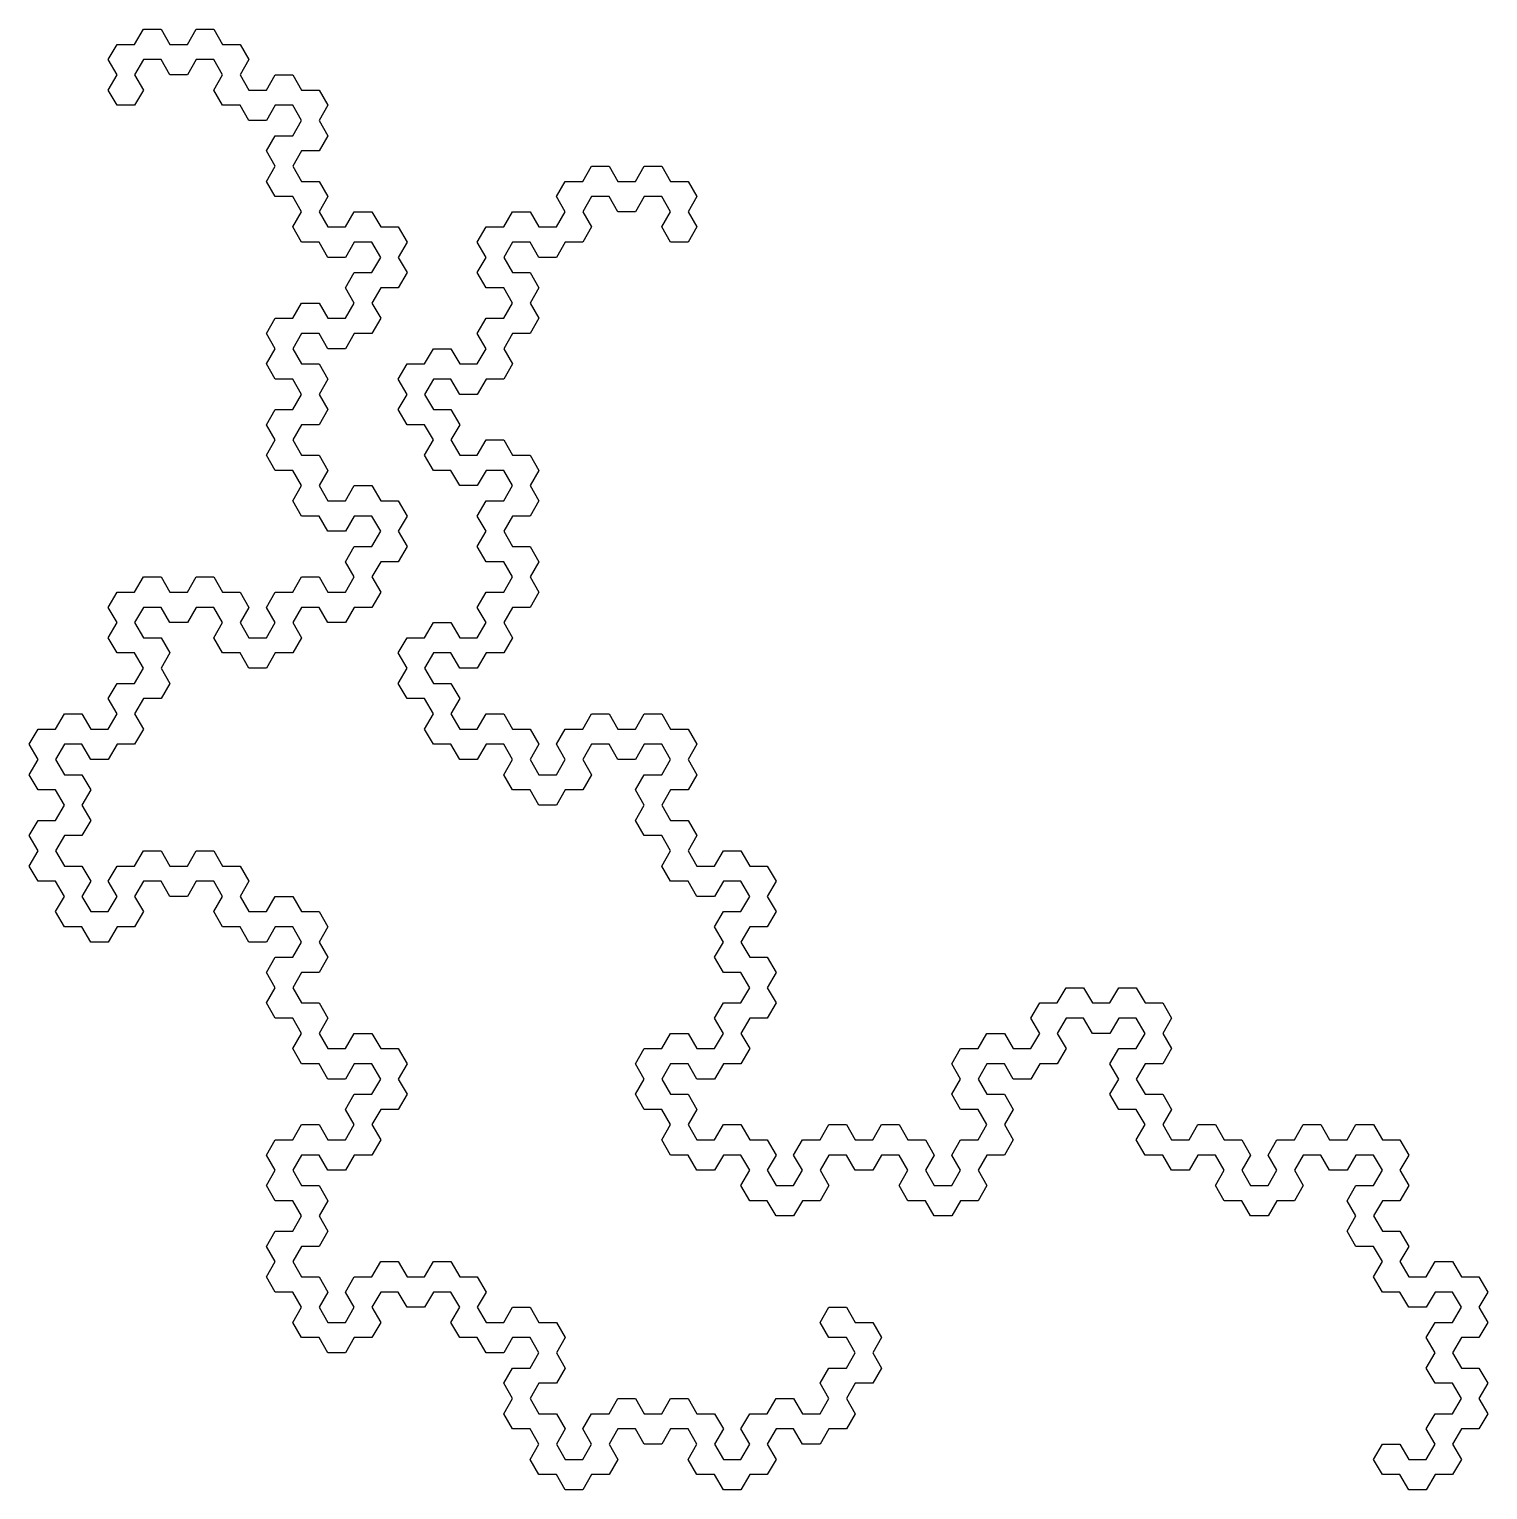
# Model space of a CAD drawing. Header units: millimetres. Extents: x 10 to 295, y 10 to 295.
import ezdxf

# ---------------------------------------------------------------- set-up
doc = ezdxf.new("R2010")
doc.units = ezdxf.units.MM
doc.layers.get('0').update_dxf_attribs({"linetype": 'CONTINUOUS'})

msp = doc.modelspace()

# ---------------------------------------------------------------- linework, layer by layer
for points in [[(17.088342, 155.366667), (15.375536, 152.4), (17.088342, 149.433333), (20.513954, 149.433333), (22.226759, 146.466667), (20.513954, 143.5), (22.226759, 140.533333), (20.513954, 137.566667), (17.088342, 137.566667), (15.375536, 134.6), (17.088342, 131.633333), (20.513954, 131.633333), (22.226759, 128.666667), (20.513954, 125.7), (22.226759, 122.733333), (25.652371, 122.733333), (27.365177, 125.7), (25.652371, 128.666667), (27.365177, 131.633333), (30.790788, 131.633333), (32.503594, 134.6), (35.929206, 134.6), (37.642011, 131.633333), (41.067623, 131.633333), (42.780429, 134.6), (46.20604, 134.6), (47.918846, 131.633333), (51.344458, 131.633333), (53.057264, 128.666667), (51.344458, 125.7), (53.057264, 122.733333), (56.482875, 122.733333), (58.195681, 125.7), (61.621293, 125.7), (63.334098, 122.733333), (66.75971, 122.733333), (68.472516, 119.766667), (66.75971, 116.8), (68.472516, 113.833333), (66.75971, 110.866667), (63.334098, 110.866667), (61.621293, 107.9), (63.334098, 104.933333), (66.75971, 104.933333), (68.472516, 101.966667), (66.75971, 99), (68.472516, 96.033333), (71.898127, 96.033333), (73.610933, 99), (77.036545, 99), (78.749351, 96.033333), (82.174962, 96.033333), (83.887768, 93.066667), (82.174962, 90.1), (83.887768, 87.133333), (82.174962, 84.166667), (78.749351, 84.166667), (77.036545, 81.2), (78.749351, 78.233333), (77.036545, 75.266667), (73.610933, 75.266667), (71.898127, 72.3), (68.472516, 72.3), (66.75971, 75.266667), (63.334098, 75.266667), (61.621293, 72.3), (63.334098, 69.333333), (66.75971, 69.333333), (68.472516, 66.366667), (66.75971, 63.4), (68.472516, 60.433333), (66.75971, 57.466667), (63.334098, 57.466667), (61.621293, 54.5), (63.334098, 51.533333), (66.75971, 51.533333), (68.472516, 48.566667), (66.75971, 45.6), (68.472516, 42.633333), (71.898127, 42.633333), (73.610933, 45.6), (71.898127, 48.566667), (73.610933, 51.533333), (77.036545, 51.533333), (78.749351, 54.5), (82.174962, 54.5), (83.887768, 51.533333), (87.31338, 51.533333), (89.026185, 54.5), (92.451797, 54.5), (94.164603, 51.533333), (97.590214, 51.533333), (99.30302, 48.566667), (97.590214, 45.6), (99.30302, 42.633333), (102.728632, 42.633333), (104.441438, 45.6), (107.867049, 45.6), (109.579855, 42.633333), (113.005467, 42.633333), (114.718272, 39.666667), (113.005467, 36.7), (114.718272, 33.733333), (113.005467, 30.766667), (109.579855, 30.766667), (107.867049, 27.8), (109.579855, 24.833333), (113.005467, 24.833333), (114.718272, 21.866667), (113.005467, 18.9), (114.718272, 15.933333), (118.143884, 15.933333), (119.85669, 18.9), (118.143884, 21.866667), (119.85669, 24.833333), (123.282301, 24.833333), (124.995107, 27.8), (128.420719, 27.8), (130.133525, 24.833333), (133.559136, 24.833333), (135.271942, 27.8), (138.697554, 27.8), (140.410359, 24.833333), (143.835971, 24.833333), (145.548777, 21.866667), (143.835971, 18.9), (145.548777, 15.933333), (148.974388, 15.933333), (150.687194, 18.9), (148.974388, 21.866667), (150.687194, 24.833333), (154.112806, 24.833333), (155.825612, 27.8), (159.251223, 27.8), (160.964029, 24.833333), (164.389641, 24.833333), (166.102446, 27.8), (164.389641, 30.766667), (166.102446, 33.733333), (169.528058, 33.733333), (171.240864, 36.7), (169.528058, 39.666667), (166.102446, 39.666667), (164.389641, 42.633333), (166.102446, 45.6), (169.528058, 45.6), (171.240864, 42.633333), (174.666475, 42.633333), (176.379281, 39.666667), (174.666475, 36.7), (176.379281, 33.733333), (174.666475, 30.766667), (171.240864, 30.766667), (169.528058, 27.8), (171.240864, 24.833333), (169.528058, 21.866667), (166.102446, 21.866667), (164.389641, 18.9), (160.964029, 18.9), (159.251223, 21.866667), (155.825612, 21.866667), (154.112806, 18.9), (155.825612, 15.933333), (154.112806, 12.966667), (150.687194, 12.966667), (148.974388, 10), (145.548777, 10), (143.835971, 12.966667), (140.410359, 12.966667), (138.697554, 15.933333), (140.410359, 18.9), (138.697554, 21.866667), (135.271942, 21.866667), (133.559136, 18.9), (130.133525, 18.9), (128.420719, 21.866667), (124.995107, 21.866667), (123.282301, 18.9), (124.995107, 15.933333), (123.282301, 12.966667), (119.85669, 12.966667), (118.143884, 10), (114.718272, 10), (113.005467, 12.966667), (109.579855, 12.966667), (107.867049, 15.933333), (109.579855, 18.9), (107.867049, 21.866667), (104.441438, 21.866667), (102.728632, 24.833333), (104.441438, 27.8), (102.728632, 30.766667), (104.441438, 33.733333), (107.867049, 33.733333), (109.579855, 36.7), (107.867049, 39.666667), (104.441438, 39.666667), (102.728632, 36.7), (99.30302, 36.7), (97.590214, 39.666667), (94.164603, 39.666667), (92.451797, 42.633333), (94.164603, 45.6), (92.451797, 48.566667), (89.026185, 48.566667), (87.31338, 45.6), (83.887768, 45.6), (82.174962, 48.566667), (78.749351, 48.566667), (77.036545, 45.6), (78.749351, 42.633333), (77.036545, 39.666667), (73.610933, 39.666667), (71.898127, 36.7), (68.472516, 36.7), (66.75971, 39.666667), (63.334098, 39.666667), (61.621293, 42.633333), (63.334098, 45.6), (61.621293, 48.566667), (58.195681, 48.566667), (56.482875, 51.533333), (58.195681, 54.5), (56.482875, 57.466667), (58.195681, 60.433333), (61.621293, 60.433333), (63.334098, 63.4), (61.621293, 66.366667), (58.195681, 66.366667), (56.482875, 69.333333), (58.195681, 72.3), (56.482875, 75.266667), (58.195681, 78.233333), (61.621293, 78.233333), (63.334098, 81.2), (66.75971, 81.2), (68.472516, 78.233333), (71.898127, 78.233333), (73.610933, 81.2), (71.898127, 84.166667), (73.610933, 87.133333), (77.036545, 87.133333), (78.749351, 90.1), (77.036545, 93.066667), (73.610933, 93.066667), (71.898127, 90.1), (68.472516, 90.1), (66.75971, 93.066667), (63.334098, 93.066667), (61.621293, 96.033333), (63.334098, 99), (61.621293, 101.966667), (58.195681, 101.966667), (56.482875, 104.933333), (58.195681, 107.9), (56.482875, 110.866667), (58.195681, 113.833333), (61.621293, 113.833333), (63.334098, 116.8), (61.621293, 119.766667), (58.195681, 119.766667), (56.482875, 116.8), (53.057264, 116.8), (51.344458, 119.766667), (47.918846, 119.766667), (46.20604, 122.733333), (47.918846, 125.7), (46.20604, 128.666667), (42.780429, 128.666667), (41.067623, 125.7), (37.642011, 125.7), (35.929206, 128.666667), (32.503594, 128.666667), (30.790788, 125.7), (32.503594, 122.733333), (30.790788, 119.766667), (27.365177, 119.766667), (25.652371, 116.8), (22.226759, 116.8), (20.513954, 119.766667), (17.088342, 119.766667), (15.375536, 122.733333), (17.088342, 125.7), (15.375536, 128.666667), (11.949925, 128.666667), (10.237119, 131.633333), (11.949925, 134.6), (10.237119, 137.566667), (11.949925, 140.533333), (15.375536, 140.533333), (17.088342, 143.5), (15.375536, 146.466667), (11.949925, 146.466667), (10.237119, 149.433333), (11.949925, 152.4), (10.237119, 155.366667), (11.949925, 158.333333), (15.375536, 158.333333), (17.088342, 161.3), (20.513954, 161.3), (22.226759, 158.333333), (25.652371, 158.333333), (27.365177, 161.3), (25.652371, 164.266667), (27.365177, 167.233333), (30.790788, 167.233333), (32.503594, 170.2), (30.790788, 173.166667), (27.365177, 173.166667), (25.652371, 176.133333), (27.365177, 179.1), (25.652371, 182.066667), (27.365177, 185.033333), (30.790788, 185.033333), (32.503594, 188), (35.929206, 188), (37.642011, 185.033333), (41.067623, 185.033333), (42.780429, 188), (46.20604, 188), (47.918846, 185.033333), (51.344458, 185.033333), (53.057264, 182.066667), (51.344458, 179.1), (53.057264, 176.133333), (56.482875, 176.133333), (58.195681, 179.1), (56.482875, 182.066667), (58.195681, 185.033333), (61.621293, 185.033333), (63.334098, 188), (66.75971, 188), (68.472516, 185.033333), (71.898127, 185.033333), (73.610933, 188), (71.898127, 190.966667), (73.610933, 193.933333), (77.036545, 193.933333), (78.749351, 196.9), (77.036545, 199.866667), (73.610933, 199.866667), (71.898127, 196.9), (68.472516, 196.9), (66.75971, 199.866667), (63.334098, 199.866667), (61.621293, 202.833333), (63.334098, 205.8), (61.621293, 208.766667), (58.195681, 208.766667), (56.482875, 211.733333), (58.195681, 214.7), (56.482875, 217.666667), (58.195681, 220.633333), (61.621293, 220.633333), (63.334098, 223.6), (61.621293, 226.566667), (58.195681, 226.566667), (56.482875, 229.533333), (58.195681, 232.5), (56.482875, 235.466667), (58.195681, 238.433333), (61.621293, 238.433333), (63.334098, 241.4), (66.75971, 241.4), (68.472516, 238.433333), (71.898127, 238.433333), (73.610933, 241.4), (71.898127, 244.366667), (73.610933, 247.333333), (77.036545, 247.333333), (78.749351, 250.3), (77.036545, 253.266667), (73.610933, 253.266667), (71.898127, 250.3), (68.472516, 250.3), (66.75971, 253.266667), (63.334098, 253.266667), (61.621293, 256.233333), (63.334098, 259.2), (61.621293, 262.166667), (58.195681, 262.166667), (56.482875, 265.133333), (58.195681, 268.1), (56.482875, 271.066667), (58.195681, 274.033333), (61.621293, 274.033333), (63.334098, 277), (61.621293, 279.966667), (58.195681, 279.966667), (56.482875, 277), (53.057264, 277), (51.344458, 279.966667), (47.918846, 279.966667), (46.20604, 282.933333), (47.918846, 285.9), (46.20604, 288.866667), (42.780429, 288.866667), (41.067623, 285.9), (37.642011, 285.9), (35.929206, 288.866667), (32.503594, 288.866667), (30.790788, 285.9), (32.503594, 282.933333), (30.790788, 279.966667), (27.365177, 279.966667), (25.652371, 282.933333), (27.365177, 285.9), (25.652371, 288.866667), (27.365177, 291.833333), (30.790788, 291.833333), (32.503594, 294.8), (35.929206, 294.8), (37.642011, 291.833333), (41.067623, 291.833333), (42.780429, 294.8), (46.20604, 294.8), (47.918846, 291.833333), (51.344458, 291.833333), (53.057264, 288.866667), (51.344458, 285.9), (53.057264, 282.933333), (56.482875, 282.933333), (58.195681, 285.9), (61.621293, 285.9), (63.334098, 282.933333), (66.75971, 282.933333), (68.472516, 279.966667), (66.75971, 277), (68.472516, 274.033333), (66.75971, 271.066667), (63.334098, 271.066667), (61.621293, 268.1), (63.334098, 265.133333), (66.75971, 265.133333), (68.472516, 262.166667), (66.75971, 259.2), (68.472516, 256.233333), (71.898127, 256.233333), (73.610933, 259.2), (77.036545, 259.2), (78.749351, 256.233333), (82.174962, 256.233333), (83.887768, 253.266667), (82.174962, 250.3), (83.887768, 247.333333), (82.174962, 244.366667), (78.749351, 244.366667), (77.036545, 241.4), (78.749351, 238.433333), (77.036545, 235.466667), (73.610933, 235.466667), (71.898127, 232.5), (68.472516, 232.5), (66.75971, 235.466667), (63.334098, 235.466667), (61.621293, 232.5), (63.334098, 229.533333), (66.75971, 229.533333), (68.472516, 226.566667), (66.75971, 223.6), (68.472516, 220.633333), (66.75971, 217.666667), (63.334098, 217.666667), (61.621293, 214.7), (63.334098, 211.733333), (66.75971, 211.733333), (68.472516, 208.766667), (66.75971, 205.8), (68.472516, 202.833333), (71.898127, 202.833333), (73.610933, 205.8), (77.036545, 205.8), (78.749351, 202.833333), (82.174962, 202.833333), (83.887768, 199.866667), (82.174962, 196.9), (83.887768, 193.933333), (82.174962, 190.966667), (78.749351, 190.966667), (77.036545, 188), (78.749351, 185.033333), (77.036545, 182.066667), (73.610933, 182.066667), (71.898127, 179.1), (68.472516, 179.1), (66.75971, 182.066667), (63.334098, 182.066667), (61.621293, 179.1), (63.334098, 176.133333), (61.621293, 173.166667), (58.195681, 173.166667), (56.482875, 170.2), (53.057264, 170.2), (51.344458, 173.166667), (47.918846, 173.166667), (46.20604, 176.133333), (47.918846, 179.1), (46.20604, 182.066667), (42.780429, 182.066667), (41.067623, 179.1), (37.642011, 179.1), (35.929206, 182.066667), (32.503594, 182.066667), (30.790788, 179.1), (32.503594, 176.133333), (35.929206, 176.133333), (37.642011, 173.166667), (35.929206, 170.2), (37.642011, 167.233333), (35.929206, 164.266667), (32.503594, 164.266667), (30.790788, 161.3), (32.503594, 158.333333), (30.790788, 155.366667), (27.365177, 155.366667), (25.652371, 152.4), (22.226759, 152.4), (20.513954, 155.366667)], [(89.026185, 226.566667), (87.31338, 223.6), (89.026185, 220.633333), (92.451797, 220.633333), (94.164603, 217.666667), (92.451797, 214.7), (94.164603, 211.733333), (97.590214, 211.733333), (99.30302, 214.7), (102.728632, 214.7), (104.441438, 211.733333), (107.867049, 211.733333), (109.579855, 208.766667), (107.867049, 205.8), (109.579855, 202.833333), (107.867049, 199.866667), (104.441438, 199.866667), (102.728632, 196.9), (104.441438, 193.933333), (107.867049, 193.933333), (109.579855, 190.966667), (107.867049, 188), (109.579855, 185.033333), (107.867049, 182.066667), (104.441438, 182.066667), (102.728632, 179.1), (104.441438, 176.133333), (102.728632, 173.166667), (99.30302, 173.166667), (97.590214, 170.2), (94.164603, 170.2), (92.451797, 173.166667), (89.026185, 173.166667), (87.31338, 170.2), (89.026185, 167.233333), (92.451797, 167.233333), (94.164603, 164.266667), (92.451797, 161.3), (94.164603, 158.333333), (97.590214, 158.333333), (99.30302, 161.3), (102.728632, 161.3), (104.441438, 158.333333), (107.867049, 158.333333), (109.579855, 155.366667), (107.867049, 152.4), (109.579855, 149.433333), (113.005467, 149.433333), (114.718272, 152.4), (113.005467, 155.366667), (114.718272, 158.333333), (118.143884, 158.333333), (119.85669, 161.3), (123.282301, 161.3), (124.995107, 158.333333), (128.420719, 158.333333), (130.133525, 161.3), (133.559136, 161.3), (135.271942, 158.333333), (138.697554, 158.333333), (140.410359, 155.366667), (138.697554, 152.4), (140.410359, 149.433333), (138.697554, 146.466667), (135.271942, 146.466667), (133.559136, 143.5), (135.271942, 140.533333), (138.697554, 140.533333), (140.410359, 137.566667), (138.697554, 134.6), (140.410359, 131.633333), (143.835971, 131.633333), (145.548777, 134.6), (148.974388, 134.6), (150.687194, 131.633333), (154.112806, 131.633333), (155.825612, 128.666667), (154.112806, 125.7), (155.825612, 122.733333), (154.112806, 119.766667), (150.687194, 119.766667), (148.974388, 116.8), (150.687194, 113.833333), (154.112806, 113.833333), (155.825612, 110.866667), (154.112806, 107.9), (155.825612, 104.933333), (154.112806, 101.966667), (150.687194, 101.966667), (148.974388, 99), (150.687194, 96.033333), (148.974388, 93.066667), (145.548777, 93.066667), (143.835971, 90.1), (140.410359, 90.1), (138.697554, 93.066667), (135.271942, 93.066667), (133.559136, 90.1), (135.271942, 87.133333), (138.697554, 87.133333), (140.410359, 84.166667), (138.697554, 81.2), (140.410359, 78.233333), (143.835971, 78.233333), (145.548777, 81.2), (148.974388, 81.2), (150.687194, 78.233333), (154.112806, 78.233333), (155.825612, 75.266667), (154.112806, 72.3), (155.825612, 69.333333), (159.251223, 69.333333), (160.964029, 72.3), (159.251223, 75.266667), (160.964029, 78.233333), (164.389641, 78.233333), (166.102446, 81.2), (169.528058, 81.2), (171.240864, 78.233333), (174.666475, 78.233333), (176.379281, 81.2), (179.804893, 81.2), (181.517699, 78.233333), (184.94331, 78.233333), (186.656116, 75.266667), (184.94331, 72.3), (186.656116, 69.333333), (190.081728, 69.333333), (191.794533, 72.3), (190.081728, 75.266667), (191.794533, 78.233333), (195.220145, 78.233333), (196.932951, 81.2), (195.220145, 84.166667), (191.794533, 84.166667), (190.081728, 87.133333), (191.794533, 90.1), (190.081728, 93.066667), (191.794533, 96.033333), (195.220145, 96.033333), (196.932951, 99), (200.358562, 99), (202.071368, 96.033333), (205.49698, 96.033333), (207.209786, 99), (205.49698, 101.966667), (207.209786, 104.933333), (210.635397, 104.933333), (212.348203, 107.9), (215.773815, 107.9), (217.48662, 104.933333), (220.912232, 104.933333), (222.625038, 107.9), (226.050649, 107.9), (227.763455, 104.933333), (231.189067, 104.933333), (232.901873, 101.966667), (231.189067, 99), (232.901873, 96.033333), (231.189067, 93.066667), (227.763455, 93.066667), (226.050649, 90.1), (227.763455, 87.133333), (231.189067, 87.133333), (232.901873, 84.166667), (231.189067, 81.2), (232.901873, 78.233333), (236.327484, 78.233333), (238.04029, 81.2), (241.465902, 81.2), (243.178707, 78.233333), (246.604319, 78.233333), (248.317125, 75.266667), (246.604319, 72.3), (248.317125, 69.333333), (251.742736, 69.333333), (253.455542, 72.3), (251.742736, 75.266667), (253.455542, 78.233333), (256.881154, 78.233333), (258.59396, 81.2), (262.019571, 81.2), (263.732377, 78.233333), (267.157989, 78.233333), (268.870794, 81.2), (272.296406, 81.2), (274.009212, 78.233333), (277.434823, 78.233333), (279.147629, 75.266667), (277.434823, 72.3), (279.147629, 69.333333), (277.434823, 66.366667), (274.009212, 66.366667), (272.296406, 63.4), (274.009212, 60.433333), (277.434823, 60.433333), (279.147629, 57.466667), (277.434823, 54.5), (279.147629, 51.533333), (282.573241, 51.533333), (284.286046, 54.5), (287.711658, 54.5), (289.424464, 51.533333), (292.850075, 51.533333), (294.562881, 48.566667), (292.850075, 45.6), (294.562881, 42.633333), (292.850075, 39.666667), (289.424464, 39.666667), (287.711658, 36.7), (289.424464, 33.733333), (292.850075, 33.733333), (294.562881, 30.766667), (292.850075, 27.8), (294.562881, 24.833333), (292.850075, 21.866667), (289.424464, 21.866667), (287.711658, 18.9), (289.424464, 15.933333), (287.711658, 12.966667), (284.286046, 12.966667), (282.573241, 10), (279.147629, 10), (277.434823, 12.966667), (274.009212, 12.966667), (272.296406, 15.933333), (274.009212, 18.9), (277.434823, 18.9), (279.147629, 15.933333), (282.573241, 15.933333), (284.286046, 18.9), (282.573241, 21.866667), (284.286046, 24.833333), (287.711658, 24.833333), (289.424464, 27.8), (287.711658, 30.766667), (284.286046, 30.766667), (282.573241, 33.733333), (284.286046, 36.7), (282.573241, 39.666667), (284.286046, 42.633333), (287.711658, 42.633333), (289.424464, 45.6), (287.711658, 48.566667), (284.286046, 48.566667), (282.573241, 45.6), (279.147629, 45.6), (277.434823, 48.566667), (274.009212, 48.566667), (272.296406, 51.533333), (274.009212, 54.5), (272.296406, 57.466667), (268.870794, 57.466667), (267.157989, 60.433333), (268.870794, 63.4), (267.157989, 66.366667), (268.870794, 69.333333), (272.296406, 69.333333), (274.009212, 72.3), (272.296406, 75.266667), (268.870794, 75.266667), (267.157989, 72.3), (263.732377, 72.3), (262.019571, 75.266667), (258.59396, 75.266667), (256.881154, 72.3), (258.59396, 69.333333), (256.881154, 66.366667), (253.455542, 66.366667), (251.742736, 63.4), (248.317125, 63.4), (246.604319, 66.366667), (243.178707, 66.366667), (241.465902, 69.333333), (243.178707, 72.3), (241.465902, 75.266667), (238.04029, 75.266667), (236.327484, 72.3), (232.901873, 72.3), (231.189067, 75.266667), (227.763455, 75.266667), (226.050649, 78.233333), (227.763455, 81.2), (226.050649, 84.166667), (222.625038, 84.166667), (220.912232, 87.133333), (222.625038, 90.1), (220.912232, 93.066667), (222.625038, 96.033333), (226.050649, 96.033333), (227.763455, 99), (226.050649, 101.966667), (222.625038, 101.966667), (220.912232, 99), (217.48662, 99), (215.773815, 101.966667), (212.348203, 101.966667), (210.635397, 99), (212.348203, 96.033333), (210.635397, 93.066667), (207.209786, 93.066667), (205.49698, 90.1), (202.071368, 90.1), (200.358562, 93.066667), (196.932951, 93.066667), (195.220145, 90.1), (196.932951, 87.133333), (200.358562, 87.133333), (202.071368, 84.166667), (200.358562, 81.2), (202.071368, 78.233333), (200.358562, 75.266667), (196.932951, 75.266667), (195.220145, 72.3), (196.932951, 69.333333), (195.220145, 66.366667), (191.794533, 66.366667), (190.081728, 63.4), (186.656116, 63.4), (184.94331, 66.366667), (181.517699, 66.366667), (179.804893, 69.333333), (181.517699, 72.3), (179.804893, 75.266667), (176.379281, 75.266667), (174.666475, 72.3), (171.240864, 72.3), (169.528058, 75.266667), (166.102446, 75.266667), (164.389641, 72.3), (166.102446, 69.333333), (164.389641, 66.366667), (160.964029, 66.366667), (159.251223, 63.4), (155.825612, 63.4), (154.112806, 66.366667), (150.687194, 66.366667), (148.974388, 69.333333), (150.687194, 72.3), (148.974388, 75.266667), (145.548777, 75.266667), (143.835971, 72.3), (140.410359, 72.3), (138.697554, 75.266667), (135.271942, 75.266667), (133.559136, 78.233333), (135.271942, 81.2), (133.559136, 84.166667), (130.133525, 84.166667), (128.420719, 87.133333), (130.133525, 90.1), (128.420719, 93.066667), (130.133525, 96.033333), (133.559136, 96.033333), (135.271942, 99), (138.697554, 99), (140.410359, 96.033333), (143.835971, 96.033333), (145.548777, 99), (143.835971, 101.966667), (145.548777, 104.933333), (148.974388, 104.933333), (150.687194, 107.9), (148.974388, 110.866667), (145.548777, 110.866667), (143.835971, 113.833333), (145.548777, 116.8), (143.835971, 119.766667), (145.548777, 122.733333), (148.974388, 122.733333), (150.687194, 125.7), (148.974388, 128.666667), (145.548777, 128.666667), (143.835971, 125.7), (140.410359, 125.7), (138.697554, 128.666667), (135.271942, 128.666667), (133.559136, 131.633333), (135.271942, 134.6), (133.559136, 137.566667), (130.133525, 137.566667), (128.420719, 140.533333), (130.133525, 143.5), (128.420719, 146.466667), (130.133525, 149.433333), (133.559136, 149.433333), (135.271942, 152.4), (133.559136, 155.366667), (130.133525, 155.366667), (128.420719, 152.4), (124.995107, 152.4), (123.282301, 155.366667), (119.85669, 155.366667), (118.143884, 152.4), (119.85669, 149.433333), (118.143884, 146.466667), (114.718272, 146.466667), (113.005467, 143.5), (109.579855, 143.5), (107.867049, 146.466667), (104.441438, 146.466667), (102.728632, 149.433333), (104.441438, 152.4), (102.728632, 155.366667), (99.30302, 155.366667), (97.590214, 152.4), (94.164603, 152.4), (92.451797, 155.366667), (89.026185, 155.366667), (87.31338, 158.333333), (89.026185, 161.3), (87.31338, 164.266667), (83.887768, 164.266667), (82.174962, 167.233333), (83.887768, 170.2), (82.174962, 173.166667), (83.887768, 176.133333), (87.31338, 176.133333), (89.026185, 179.1), (92.451797, 179.1), (94.164603, 176.133333), (97.590214, 176.133333), (99.30302, 179.1), (97.590214, 182.066667), (99.30302, 185.033333), (102.728632, 185.033333), (104.441438, 188), (102.728632, 190.966667), (99.30302, 190.966667), (97.590214, 193.933333), (99.30302, 196.9), (97.590214, 199.866667), (99.30302, 202.833333), (102.728632, 202.833333), (104.441438, 205.8), (102.728632, 208.766667), (99.30302, 208.766667), (97.590214, 205.8), (94.164603, 205.8), (92.451797, 208.766667), (89.026185, 208.766667), (87.31338, 211.733333), (89.026185, 214.7), (87.31338, 217.666667), (83.887768, 217.666667), (82.174962, 220.633333), (83.887768, 223.6), (82.174962, 226.566667), (83.887768, 229.533333), (87.31338, 229.533333), (89.026185, 232.5), (92.451797, 232.5), (94.164603, 229.533333), (97.590214, 229.533333), (99.30302, 232.5), (97.590214, 235.466667), (99.30302, 238.433333), (102.728632, 238.433333), (104.441438, 241.4), (102.728632, 244.366667), (99.30302, 244.366667), (97.590214, 247.333333), (99.30302, 250.3), (97.590214, 253.266667), (99.30302, 256.233333), (102.728632, 256.233333), (104.441438, 259.2), (107.867049, 259.2), (109.579855, 256.233333), (113.005467, 256.233333), (114.718272, 259.2), (113.005467, 262.166667), (114.718272, 265.133333), (118.143884, 265.133333), (119.85669, 268.1), (123.282301, 268.1), (124.995107, 265.133333), (128.420719, 265.133333), (130.133525, 268.1), (133.559136, 268.1), (135.271942, 265.133333), (138.697554, 265.133333), (140.410359, 262.166667), (138.697554, 259.2), (140.410359, 256.233333), (138.697554, 253.266667), (135.271942, 253.266667), (133.559136, 256.233333), (135.271942, 259.2), (133.559136, 262.166667), (130.133525, 262.166667), (128.420719, 259.2), (124.995107, 259.2), (123.282301, 262.166667), (119.85669, 262.166667), (118.143884, 259.2), (119.85669, 256.233333), (118.143884, 253.266667), (114.718272, 253.266667), (113.005467, 250.3), (109.579855, 250.3), (107.867049, 253.266667), (104.441438, 253.266667), (102.728632, 250.3), (104.441438, 247.333333), (107.867049, 247.333333), (109.579855, 244.366667), (107.867049, 241.4), (109.579855, 238.433333), (107.867049, 235.466667), (104.441438, 235.466667), (102.728632, 232.5), (104.441438, 229.533333), (102.728632, 226.566667), (99.30302, 226.566667), (97.590214, 223.6), (94.164603, 223.6), (92.451797, 226.566667)]]:
    msp.add_lwpolyline(points, close=True)

doc.saveas('drawing.dxf')
